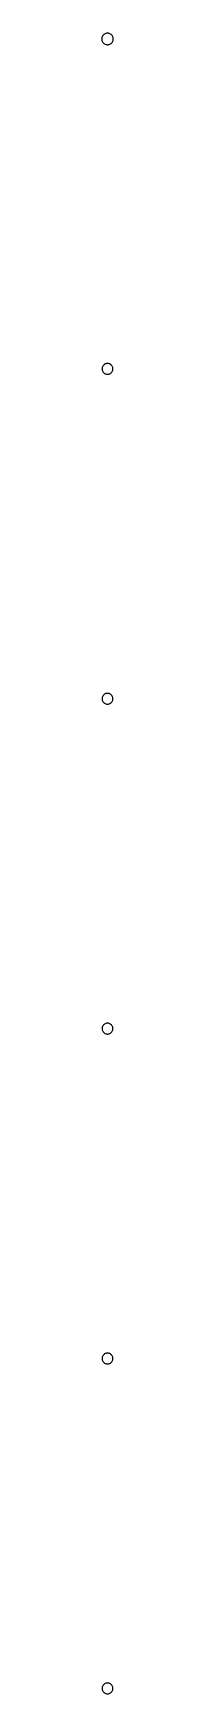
# Model space of a CAD drawing. Header units: metres. Extents: x -2 to 2, y -2 to 552.
import ezdxf

# ---------------------------------------------------------------- set-up
doc = ezdxf.new("R2010")
doc.units = ezdxf.units.M

msp = doc.modelspace()

# ---------------------------------------------------------------- linework, layer by layer
for p, q in [((-1.90836, 550.241), (-1.92352, 550)), ((-1.92352, 550), (-1.90836, 549.759)), ((-1.86308, 550.478), (-1.90836, 550.241)), ((-1.90836, 549.759), (-1.86308, 549.522)), ((-1.78844, 550.708), (-1.86308, 550.478)), ((-1.86308, 549.522), (-1.78844, 549.292)), ((-1.68559, 550.927), (-1.78844, 550.708)), ((-1.78844, 549.292), (-1.68559, 549.073)), ((-1.55615, 551.131), (-1.68559, 550.927)), ((-1.68559, 549.073), (-1.55615, 548.869)), ((-1.40219, 551.317), (-1.55615, 551.131)), ((-1.55615, 548.869), (-1.40219, 548.683)), ((-1.22609, 551.482), (-1.40219, 551.317)), ((-1.40219, 548.683), (-1.22609, 548.518)), ((-1.03067, 551.624), (-1.22609, 551.482)), ((-1.22609, 548.518), (-1.03067, 548.376)), ((-0.818985, 551.74), (-1.03067, 551.624)), ((-1.03067, 548.376), (-0.818985, 548.26)), ((-0.594391, 551.829), (-0.818985, 551.74)), ((-0.818985, 548.26), (-0.594391, 548.171)), ((-0.360428, 551.889), (-0.594391, 551.829)), ((-0.120773, 551.92), (-0.360428, 551.889)), ((0.120773, 551.92), (-0.120773, 551.92)), ((0.360428, 551.889), (0.120773, 551.92)), ((0.594391, 551.829), (0.360428, 551.889)), ((0.818985, 551.74), (0.594391, 551.829)), ((0.594391, 548.171), (0.818985, 548.26)), ((1.03067, 551.624), (0.818985, 551.74)), ((0.818985, 548.26), (1.03067, 548.376)), ((1.22609, 551.482), (1.03067, 551.624)), ((1.03067, 548.376), (1.22609, 548.518)), ((1.40219, 551.317), (1.22609, 551.482)), ((1.22609, 548.518), (1.40219, 548.683)), ((1.55615, 551.131), (1.40219, 551.317)), ((1.40219, 548.683), (1.55615, 548.869)), ((1.68559, 550.927), (1.55615, 551.131)), ((1.55615, 548.869), (1.68559, 549.073)), ((1.78844, 550.708), (1.68559, 550.927)), ((1.68559, 549.073), (1.78844, 549.292)), ((1.86308, 550.478), (1.78844, 550.708)), ((1.78844, 549.292), (1.86308, 549.522)), ((1.90836, 550.241), (1.86308, 550.478)), ((1.86308, 549.522), (1.90836, 549.759)), ((1.92352, 550), (1.90836, 550.241)), ((1.90836, 549.759), (1.92352, 550)), ((-0.594391, 548.171), (-0.360428, 548.111)), ((-0.360428, 548.111), (-0.120773, 548.08)), ((-0.120773, 548.08), (0.120773, 548.08)), ((0.120773, 548.08), (0.360428, 548.111)), ((0.360428, 548.111), (0.594391, 548.171)), ((-1.7858, 440.226), (-1.79999, 440)), ((-1.79999, 440), (-1.7858, 439.774)), ((-1.74344, 440.448), (-1.7858, 440.226)), ((-1.7858, 439.774), (-1.74344, 439.552)), ((-1.67358, 440.663), (-1.74344, 440.448)), ((-1.74344, 439.552), (-1.67358, 439.337)), ((-1.57735, 440.867), (-1.67358, 440.663)), ((-1.67358, 439.337), (-1.57735, 439.133)), ((-1.45622, 441.058), (-1.57735, 440.867)), ((-1.57735, 439.133), (-1.45622, 438.942)), ((-1.31213, 441.232), (-1.45622, 441.058)), ((-1.45622, 438.942), (-1.31213, 438.768)), ((-1.14735, 441.387), (-1.31213, 441.232)), ((-1.31213, 438.768), (-1.14735, 438.613)), ((-0.964478, 441.52), (-1.14735, 441.387)), ((-1.14735, 438.613), (-0.964478, 438.48)), ((-0.766388, 441.629), (-0.964478, 441.52)), ((-0.964478, 438.48), (-0.766388, 438.371)), ((-0.556229, 441.712), (-0.766388, 441.629)), ((-0.766388, 438.371), (-0.556229, 438.288)), ((-0.33728, 441.768), (-0.556229, 441.712)), ((-0.556229, 438.288), (-0.33728, 438.232)), ((-0.113022, 441.796), (-0.33728, 441.768)), ((-0.33728, 438.232), (-0.113022, 438.204)), ((0.113022, 441.796), (-0.113022, 441.796)), ((-0.113022, 438.204), (0.113022, 438.204)), ((0.33728, 441.768), (0.113022, 441.796)), ((0.113022, 438.204), (0.33728, 438.232)), ((0.556229, 441.712), (0.33728, 441.768)), ((0.33728, 438.232), (0.556229, 438.288)), ((0.766388, 441.629), (0.556229, 441.712)), ((0.556229, 438.288), (0.766388, 438.371)), ((0.964478, 441.52), (0.766388, 441.629)), ((0.766388, 438.371), (0.964478, 438.48)), ((1.14735, 441.387), (0.964478, 441.52)), ((0.964478, 438.48), (1.14735, 438.613)), ((1.31213, 441.232), (1.14735, 441.387)), ((1.14735, 438.613), (1.31213, 438.768)), ((1.45622, 441.058), (1.31213, 441.232)), ((1.31213, 438.768), (1.45622, 438.942)), ((1.57735, 440.867), (1.45622, 441.058)), ((1.45622, 438.942), (1.57735, 439.133)), ((1.67358, 440.663), (1.57735, 440.867)), ((1.57735, 439.133), (1.67358, 439.337)), ((1.74344, 440.448), (1.67358, 440.663)), ((1.67358, 439.337), (1.74344, 439.552)), ((1.7858, 440.226), (1.74344, 440.448)), ((1.74344, 439.552), (1.7858, 439.774)), ((1.79999, 440), (1.7858, 440.226)), ((1.7858, 439.774), (1.79999, 440)), ((-1.7858, 330.226), (-1.79999, 330)), ((-1.79999, 330), (-1.7858, 329.774)), ((-1.74344, 330.448), (-1.7858, 330.226)), ((-1.7858, 329.774), (-1.74344, 329.552)), ((-1.67358, 330.663), (-1.74344, 330.448)), ((-1.74344, 329.552), (-1.67358, 329.337)), ((-1.57735, 330.867), (-1.67358, 330.663)), ((-1.67358, 329.337), (-1.57735, 329.133)), ((-1.45622, 331.058), (-1.57735, 330.867)), ((-1.57735, 329.133), (-1.45622, 328.942)), ((-1.31213, 331.232), (-1.45622, 331.058)), ((-1.45622, 328.942), (-1.31213, 328.768)), ((-1.14735, 331.387), (-1.31213, 331.232)), ((-1.31213, 328.768), (-1.14735, 328.613)), ((-0.964478, 331.52), (-1.14735, 331.387)), ((-1.14735, 328.613), (-0.964478, 328.48)), ((-0.766388, 331.629), (-0.964478, 331.52)), ((-0.964478, 328.48), (-0.766388, 328.371)), ((-0.556229, 331.712), (-0.766388, 331.629)), ((-0.766388, 328.371), (-0.556229, 328.288)), ((-0.33728, 331.768), (-0.556229, 331.712)), ((-0.556229, 328.288), (-0.33728, 328.232)), ((-0.113022, 331.796), (-0.33728, 331.768)), ((-0.33728, 328.232), (-0.113022, 328.204)), ((0.113022, 331.796), (-0.113022, 331.796)), ((-0.113022, 328.204), (0.113022, 328.204)), ((0.33728, 331.768), (0.113022, 331.796)), ((0.113022, 328.204), (0.33728, 328.232)), ((0.556229, 331.712), (0.33728, 331.768)), ((0.33728, 328.232), (0.556229, 328.288)), ((0.766388, 331.629), (0.556229, 331.712)), ((0.556229, 328.288), (0.766388, 328.371)), ((0.964478, 331.52), (0.766388, 331.629)), ((0.766388, 328.371), (0.964478, 328.48)), ((1.14735, 331.387), (0.964478, 331.52)), ((0.964478, 328.48), (1.14735, 328.613)), ((1.31213, 331.232), (1.14735, 331.387)), ((1.14735, 328.613), (1.31213, 328.768)), ((1.45622, 331.058), (1.31213, 331.232)), ((1.31213, 328.768), (1.45622, 328.942)), ((1.57735, 330.867), (1.45622, 331.058)), ((1.45622, 328.942), (1.57735, 329.133)), ((1.67358, 330.663), (1.57735, 330.867)), ((1.57735, 329.133), (1.67358, 329.337)), ((1.74344, 330.448), (1.67358, 330.663)), ((1.67358, 329.337), (1.74344, 329.552)), ((1.7858, 330.226), (1.74344, 330.448)), ((1.74344, 329.552), (1.7858, 329.774)), ((1.79999, 330), (1.7858, 330.226)), ((1.7858, 329.774), (1.79999, 330)), ((-0.964478, 221.52), (-1.14735, 221.387)), ((-0.766388, 221.629), (-0.964478, 221.52)), ((-0.556229, 221.712), (-0.766388, 221.629)), ((-0.33728, 221.768), (-0.556229, 221.712)), ((-0.113022, 221.796), (-0.33728, 221.768)), ((0.113022, 221.796), (-0.113022, 221.796)), ((0.33728, 221.768), (0.113022, 221.796)), ((0.556229, 221.712), (0.33728, 221.768)), ((0.766388, 221.629), (0.556229, 221.712)), ((0.964478, 221.52), (0.766388, 221.629)), ((1.14735, 221.387), (0.964478, 221.52)), ((-1.7858, 220.226), (-1.79999, 220)), ((-1.79999, 220), (-1.7858, 219.774)), ((-1.74344, 220.448), (-1.7858, 220.226)), ((-1.7858, 219.774), (-1.74344, 219.552)), ((-1.67358, 220.663), (-1.74344, 220.448)), ((-1.74344, 219.552), (-1.67358, 219.337)), ((-1.57735, 220.867), (-1.67358, 220.663)), ((-1.67358, 219.337), (-1.57735, 219.133)), ((-1.45622, 221.058), (-1.57735, 220.867)), ((-1.57735, 219.133), (-1.45622, 218.942)), ((-1.31213, 221.232), (-1.45622, 221.058)), ((-1.45622, 218.942), (-1.31213, 218.768)), ((-1.14735, 221.387), (-1.31213, 221.232)), ((-1.31213, 218.768), (-1.14735, 218.613)), ((-1.14735, 218.613), (-0.964478, 218.48)), ((-0.964478, 218.48), (-0.766388, 218.371)), ((-0.766388, 218.371), (-0.556229, 218.288)), ((-0.556229, 218.288), (-0.33728, 218.232)), ((-0.33728, 218.232), (-0.113022, 218.204)), ((-0.113022, 218.204), (0.113022, 218.204)), ((0.113022, 218.204), (0.33728, 218.232)), ((0.33728, 218.232), (0.556229, 218.288)), ((0.556229, 218.288), (0.766388, 218.371)), ((0.766388, 218.371), (0.964478, 218.48)), ((0.964478, 218.48), (1.14735, 218.613)), ((1.31213, 221.232), (1.14735, 221.387)), ((1.14735, 218.613), (1.31213, 218.768)), ((1.45622, 221.058), (1.31213, 221.232)), ((1.31213, 218.768), (1.45622, 218.942)), ((1.57735, 220.867), (1.45622, 221.058)), ((1.45622, 218.942), (1.57735, 219.133)), ((1.67358, 220.663), (1.57735, 220.867)), ((1.57735, 219.133), (1.67358, 219.337)), ((1.74344, 220.448), (1.67358, 220.663)), ((1.67358, 219.337), (1.74344, 219.552)), ((1.7858, 220.226), (1.74344, 220.448)), ((1.74344, 219.552), (1.7858, 219.774)), ((1.79999, 220), (1.7858, 220.226)), ((1.7858, 219.774), (1.79999, 220)), ((-1.57735, 110.867), (-1.67358, 110.663)), ((-1.45622, 111.058), (-1.57735, 110.867)), ((-1.31213, 111.232), (-1.45622, 111.058)), ((-1.14735, 111.387), (-1.31213, 111.232)), ((-0.964478, 111.52), (-1.14735, 111.387)), ((-0.766388, 111.629), (-0.964478, 111.52)), ((-0.556229, 111.712), (-0.766388, 111.629)), ((-0.33728, 111.768), (-0.556229, 111.712)), ((-0.113022, 111.796), (-0.33728, 111.768)), ((0.113022, 111.796), (-0.113022, 111.796)), ((0.33728, 111.768), (0.113022, 111.796)), ((0.556229, 111.712), (0.33728, 111.768)), ((0.766388, 111.629), (0.556229, 111.712)), ((0.964478, 111.52), (0.766388, 111.629)), ((1.14735, 111.387), (0.964478, 111.52)), ((1.31213, 111.232), (1.14735, 111.387)), ((1.45622, 111.058), (1.31213, 111.232)), ((1.57735, 110.867), (1.45622, 111.058)), ((1.67358, 110.663), (1.57735, 110.867)), ((-1.7858, 110.226), (-1.79999, 110)), ((-1.79999, 110), (-1.7858, 109.774)), ((-1.74344, 110.448), (-1.7858, 110.226)), ((-1.7858, 109.774), (-1.74344, 109.552)), ((-1.67358, 110.663), (-1.74344, 110.448)), ((-1.74344, 109.552), (-1.67358, 109.337)), ((-1.67358, 109.337), (-1.57735, 109.133)), ((-1.57735, 109.133), (-1.45622, 108.942)), ((-1.45622, 108.942), (-1.31213, 108.768)), ((-1.31213, 108.768), (-1.14735, 108.613)), ((-1.14735, 108.613), (-0.964478, 108.48)), ((-0.964478, 108.48), (-0.766388, 108.371)), ((-0.766388, 108.371), (-0.556229, 108.288)), ((-0.556229, 108.288), (-0.33728, 108.232)), ((-0.33728, 108.232), (-0.113022, 108.204)), ((-0.113022, 108.204), (0.113022, 108.204)), ((0.113022, 108.204), (0.33728, 108.232)), ((0.33728, 108.232), (0.556229, 108.288)), ((0.556229, 108.288), (0.766388, 108.371)), ((0.766388, 108.371), (0.964478, 108.48)), ((0.964478, 108.48), (1.14735, 108.613)), ((1.14735, 108.613), (1.31213, 108.768)), ((1.31213, 108.768), (1.45622, 108.942)), ((1.45622, 108.942), (1.57735, 109.133)), ((1.57735, 109.133), (1.67358, 109.337)), ((1.74344, 110.448), (1.67358, 110.663)), ((1.67358, 109.337), (1.74344, 109.552)), ((1.7858, 110.226), (1.74344, 110.448)), ((1.74344, 109.552), (1.7858, 109.774)), ((1.79999, 110), (1.7858, 110.226)), ((1.7858, 109.774), (1.79999, 110)), ((-1.7858, 0.225586), (-1.79999, 0)), ((-1.79999, 0), (-1.7858, -0.225586)), ((-1.74344, 0.447632), (-1.7858, 0.225586)), ((-1.67358, 0.662613), (-1.74344, 0.447632)), ((-1.57735, 0.867142), (-1.67358, 0.662613)), ((-1.45622, 1.058), (-1.57735, 0.867142)), ((-1.31213, 1.23218), (-1.45622, 1.058)), ((-1.14735, 1.38692), (-1.31213, 1.23218)), ((-0.964478, 1.51978), (-1.14735, 1.38692)), ((-0.766388, 1.62868), (-0.964478, 1.51978)), ((-0.556229, 1.7119), (-0.766388, 1.62868)), ((-0.33728, 1.76811), (-0.556229, 1.7119)), ((-0.113022, 1.79645), (-0.33728, 1.76811)), ((0.113022, 1.79645), (-0.113022, 1.79645)), ((0.33728, 1.76811), (0.113022, 1.79645)), ((0.556229, 1.7119), (0.33728, 1.76811)), ((0.766388, 1.62868), (0.556229, 1.7119)), ((0.964478, 1.51978), (0.766388, 1.62868)), ((1.14735, 1.38692), (0.964478, 1.51978)), ((1.31213, 1.23218), (1.14735, 1.38692)), ((1.45622, 1.058), (1.31213, 1.23218)), ((1.57735, 0.867142), (1.45622, 1.058)), ((1.67358, 0.662613), (1.57735, 0.867142)), ((1.74344, 0.447632), (1.67358, 0.662613)), ((1.7858, 0.225586), (1.74344, 0.447632)), ((1.79999, 0), (1.7858, 0.225586)), ((1.7858, -0.225586), (1.79999, 0)), ((-1.7858, -0.225586), (-1.74344, -0.447632)), ((-1.74344, -0.447632), (-1.67358, -0.662613)), ((-1.67358, -0.662613), (-1.57735, -0.867142)), ((-1.57735, -0.867142), (-1.45622, -1.058)), ((-1.45622, -1.058), (-1.31213, -1.23218)), ((-1.31213, -1.23218), (-1.14735, -1.38692)), ((-1.14735, -1.38692), (-0.964478, -1.51978)), ((-0.964478, -1.51978), (-0.766388, -1.62868)), ((-0.766388, -1.62868), (-0.556229, -1.7119)), ((-0.556229, -1.7119), (-0.33728, -1.76811)), ((-0.33728, -1.76811), (-0.113022, -1.79645)), ((-0.113022, -1.79645), (0.113022, -1.79645)), ((0.113022, -1.79645), (0.33728, -1.76811)), ((0.33728, -1.76811), (0.556229, -1.7119)), ((0.556229, -1.7119), (0.766388, -1.62868)), ((0.766388, -1.62868), (0.964478, -1.51978)), ((0.964478, -1.51978), (1.14735, -1.38692)), ((1.14735, -1.38692), (1.31213, -1.23218)), ((1.31213, -1.23218), (1.45622, -1.058)), ((1.45622, -1.058), (1.57735, -0.867142)), ((1.57735, -0.867142), (1.67358, -0.662613)), ((1.67358, -0.662613), (1.74344, -0.447632)), ((1.74344, -0.447632), (1.7858, -0.225586))]:
    msp.add_line(p, q)

doc.saveas('drawing.dxf')
